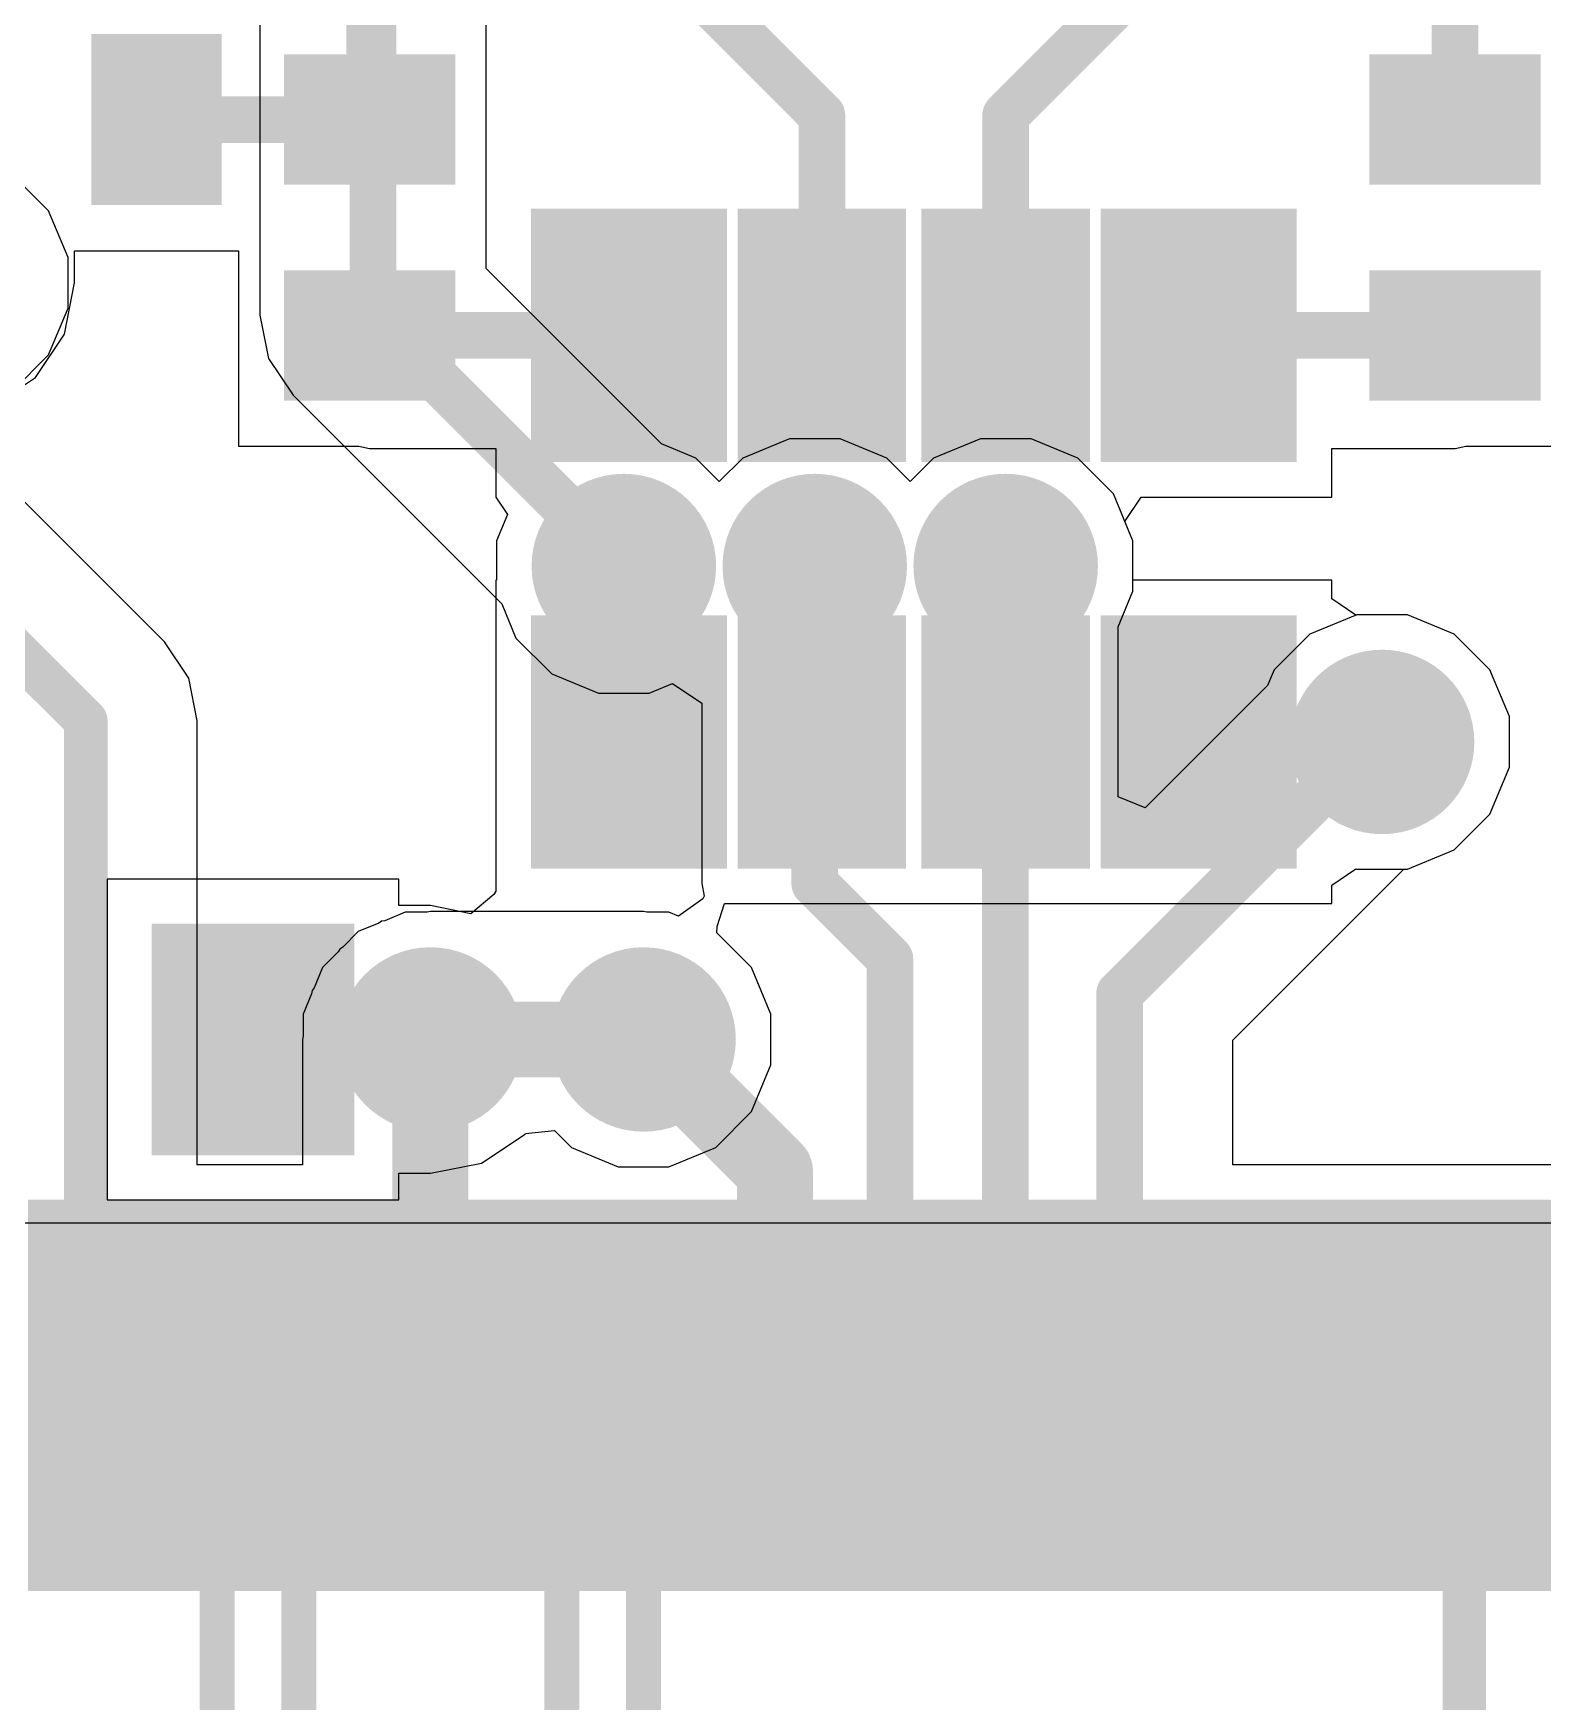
# Model space of a CAD drawing. Header units: millimetres. Extents: x 0 to 172, y 0 to 138.
# Drawn here: x 91.17 to 97.74, y 44.59 to 51.85 of the extents above; entities that cross this region are included whole.
import ezdxf

# ---------------------------------------------------------------- set-up
doc = ezdxf.new("R2010")
doc.units = ezdxf.units.MM
for name, color, linetype in [('BottomLayer', 5, 'Continuous'), ('BottomPaste', 16, 'Continuous'), ('BottomSolder', 6, 'Continuous'), ('TopLayer', 1, 'Continuous'), ('TopPaste', 8, 'Continuous'), ('TopSolder', 216, 'Continuous'), ('ViaHoleLayer', 16, 'Continuous')]:
    doc.layers.add(name, color=color, linetype=linetype)

# ---------------------------------------------------------------- blocks, each defined once
blk = doc.blocks.new('MM70_314B1_2_R300_33')
at = {"layer": 'TopLayer'}
for points in [[(8.04999914, 4.84999919), (8.34999854, 4.84999919), (8.34999854, 3.34999965), (8.04999914, 3.34999965)], [(8.550000679999998, 4.84999919), (8.85000008, 4.84999919), (8.85000008, 3.34999965), (8.550000679999998, 3.34999965)], [(9.049999679999999, 4.84999919), (9.34999908, 4.84999919), (9.34999908, 3.34999965), (9.049999679999999, 3.34999965)], [(9.54999868, 4.84999919), (9.849998079999999, 4.84999919), (9.849998079999999, 3.34999965), (9.54999868, 3.34999965)], [(10.05000022, 4.84999919), (10.34999962, 4.84999919), (10.34999962, 3.34999965), (10.05000022, 3.34999965)], [(10.54999922, 4.84999919), (10.84999862, 4.84999919), (10.84999862, 3.34999965), (10.54999922, 3.34999965)], [(11.05000076, 4.84999919), (11.35000016, 4.84999919), (11.35000016, 3.34999965), (11.05000076, 3.34999965)], [(11.54999976, 4.84999919), (11.84999916, 4.84999919), (11.84999916, 3.34999965), (11.54999976, 3.34999965)], [(12.04999876, 4.84999919), (12.34999816, 4.84999919), (12.34999816, 3.34999965), (12.04999876, 3.34999965)], [(12.5500003, 4.84999919), (12.8499997, 4.84999919), (12.8499997, 3.34999965), (12.5500003, 3.34999965)], [(13.0499993, 4.84999919), (13.3499987, 4.84999919), (13.3499987, 3.34999965), (13.0499993, 3.34999965)], [(13.55000084, 4.84999919), (13.85000024, 4.84999919), (13.85000024, 3.34999965), (13.55000084, 3.34999965)], [(14.04999984, 4.84999919), (14.34999924, 4.84999919), (14.34999924, 3.34999965), (14.04999984, 3.34999965)]]:
    blk.add_hatch(color=1, dxfattribs=at).paths.add_polyline_path(points)
at = {"layer": 'TopPaste'}
for points in [[(8.04999914, 4.84999919), (8.34999854, 4.84999919), (8.34999854, 3.34999965), (8.04999914, 3.34999965)], [(8.550000679999998, 4.84999919), (8.85000008, 4.84999919), (8.85000008, 3.34999965), (8.550000679999998, 3.34999965)], [(9.049999679999999, 4.84999919), (9.34999908, 4.84999919), (9.34999908, 3.34999965), (9.049999679999999, 3.34999965)], [(9.54999868, 4.84999919), (9.849998079999999, 4.84999919), (9.849998079999999, 3.34999965), (9.54999868, 3.34999965)], [(10.05000022, 4.84999919), (10.34999962, 4.84999919), (10.34999962, 3.34999965), (10.05000022, 3.34999965)], [(10.54999922, 4.84999919), (10.84999862, 4.84999919), (10.84999862, 3.34999965), (10.54999922, 3.34999965)], [(11.05000076, 4.84999919), (11.35000016, 4.84999919), (11.35000016, 3.34999965), (11.05000076, 3.34999965)], [(11.54999976, 4.84999919), (11.84999916, 4.84999919), (11.84999916, 3.34999965), (11.54999976, 3.34999965)], [(12.04999876, 4.84999919), (12.34999816, 4.84999919), (12.34999816, 3.34999965), (12.04999876, 3.34999965)], [(12.5500003, 4.84999919), (12.8499997, 4.84999919), (12.8499997, 3.34999965), (12.5500003, 3.34999965)], [(13.0499993, 4.84999919), (13.3499987, 4.84999919), (13.3499987, 3.34999965), (13.0499993, 3.34999965)], [(13.55000084, 4.84999919), (13.85000024, 4.84999919), (13.85000024, 3.34999965), (13.55000084, 3.34999965)], [(14.04999984, 4.84999919), (14.34999924, 4.84999919), (14.34999924, 3.34999965), (14.04999984, 3.34999965)]]:
    blk.add_hatch(color=8, dxfattribs=at).paths.add_polyline_path(points)
at = {"layer": 'TopSolder'}
for points in [[(7.44840014, 4.95159919), (7.951599539999999, 4.95159919), (7.951599539999999, 3.24839965), (7.44840014, 3.24839965)], [(7.94839914, 4.95159919), (8.451598539999999, 4.95159919), (8.451598539999999, 3.24839965), (7.94839914, 3.24839965)], [(8.44840068, 4.95159919), (8.951600079999999, 4.95159919), (8.951600079999999, 3.24839965), (8.44840068, 3.24839965)], [(8.94839968, 4.95159919), (9.45159908, 4.95159919), (9.45159908, 3.24839965), (8.94839968, 3.24839965)], [(9.448398679999999, 4.95159919), (9.95159808, 4.95159919), (9.95159808, 3.24839965), (9.448398679999999, 3.24839965)], [(9.94840022, 4.95159919), (10.45159962, 4.95159919), (10.45159962, 3.24839965), (9.94840022, 3.24839965)], [(10.44839922, 4.95159919), (10.95159862, 4.95159919), (10.95159862, 3.24839965), (10.44839922, 3.24839965)], [(10.94840076, 4.95159919), (11.45160016, 4.95159919), (11.45160016, 3.24839965), (10.94840076, 3.24839965)], [(11.44839976, 4.95159919), (11.95159916, 4.95159919), (11.95159916, 3.24839965), (11.44839976, 3.24839965)], [(11.94839876, 4.95159919), (12.45159816, 4.95159919), (12.45159816, 3.24839965), (11.94839876, 3.24839965)], [(12.4484003, 4.95159919), (12.9515997, 4.95159919), (12.9515997, 3.24839965), (12.4484003, 3.24839965)], [(12.9483993, 4.95159919), (13.4515987, 4.95159919), (13.4515987, 3.24839965), (12.9483993, 3.24839965)], [(13.44840084, 4.95159919), (13.95160024, 4.95159919), (13.95160024, 3.24839965), (13.44840084, 3.24839965)], [(13.94839984, 4.95159919), (14.45159924, 4.95159919), (14.45159924, 3.24839965), (13.94839984, 3.24839965)]]:
    blk.add_hatch(color=216, dxfattribs=at).paths.add_polyline_path(points)
blk = doc.blocks.new('R___0402_B_83')
at = {"layer": 'BottomLayer'}
for points in [[(-0.2413, 0.3175), (-0.2412999999999999, -0.3175), (-0.6985, -0.3175), (-0.6985, 0.3175)], [(0.6985, 0.3175), (0.6985, -0.3175), (0.2413, -0.3175), (0.2412999999999999, 0.3175)]]:
    blk.add_hatch(color=5, dxfattribs=at).paths.add_polyline_path(points)
at = {"layer": 'BottomPaste'}
for points in [[(-0.2413, 0.3175), (-0.2412999999999999, -0.3175), (-0.6985, -0.3175), (-0.6985, 0.3175)], [(0.6985, 0.3175), (0.6985, -0.3175), (0.2413, -0.3175), (0.2412999999999999, 0.3175)]]:
    blk.add_hatch(color=16, dxfattribs=at).paths.add_polyline_path(points)
at = {"layer": 'BottomSolder'}
for points in [[(-0.18629884, 0.37250116), (-0.1862988399999999, -0.37250116), (-0.75350116, -0.37250116), (-0.75350116, 0.37250116)], [(0.75350116, 0.37250116), (0.75350116, -0.37250116), (0.18629884, -0.37250116), (0.1862988399999999, 0.37250116)]]:
    blk.add_hatch(color=6, dxfattribs=at).paths.add_polyline_path(points)
blk = doc.blocks.new('R___0402_B_86')
at = {"layer": 'BottomLayer'}
for points in [[(-0.2413, 0.3175), (-0.2412999999999999, -0.3175), (-0.6985, -0.3175), (-0.6985, 0.3175)], [(0.6985, 0.3175), (0.6985, -0.3175), (0.2413, -0.3175), (0.2412999999999999, 0.3175)]]:
    blk.add_hatch(color=5, dxfattribs=at).paths.add_polyline_path(points)
at = {"layer": 'BottomPaste'}
for points in [[(-0.2413, 0.3175), (-0.2412999999999999, -0.3175), (-0.6985, -0.3175), (-0.6985, 0.3175)], [(0.6985, 0.3175), (0.6985, -0.3175), (0.2413, -0.3175), (0.2412999999999999, 0.3175)]]:
    blk.add_hatch(color=16, dxfattribs=at).paths.add_polyline_path(points)
at = {"layer": 'BottomSolder'}
for points in [[(-0.18629884, 0.37250116), (-0.1862988399999999, -0.37250116), (-0.75350116, -0.37250116), (-0.75350116, 0.37250116)], [(0.75350116, 0.37250116), (0.75350116, -0.37250116), (0.18629884, -0.37250116), (0.1862988399999999, 0.37250116)]]:
    blk.add_hatch(color=6, dxfattribs=at).paths.add_polyline_path(points)
blk = doc.blocks.new('YC164_JR_0722RL_B_144')
at = {"layer": 'BottomLayer'}
for points in [[(-0.45000037, 2.80500074), (0.45000037, 2.80500074), (0.45000037, 2.1549995), (-0.45000037, 2.1549995)], [(2.21999937, 2.1549995), (1.31999863, 2.1549995), (1.31999863, 2.80500074), (2.21999937, 2.80500074)], [(-0.45000037, 1.90499873), (0.45000037, 1.90499873), (0.45000037, 1.37499979), (-0.45000037, 1.37499979)], [(2.21999937, 1.37499979), (1.31999863, 1.37499979), (1.31999863, 1.90499873), (2.21999937, 1.90499873)], [(-0.45000037, 1.10500033), (0.45000037, 1.10500033), (0.45000037, 0.57500139), (-0.45000037, 0.57500139)], [(2.21999937, 0.57500139), (1.31999863, 0.57500139), (1.31999863, 1.10500033), (2.21999937, 1.10500033)], [(-0.45000037, 0.32500062), (0.45000037, 0.32500062), (0.45000037, -0.32500062), (-0.45000037, -0.32500062)], [(2.21999937, -0.32500062), (1.31999863, -0.32500062), (1.31999863, 0.32500062), (2.21999937, 0.32500062)]]:
    blk.add_hatch(color=5, dxfattribs=at).paths.add_polyline_path(points)
at = {"layer": 'BottomPaste'}
for points in [[(-0.45000037, 2.80500074), (0.45000037, 2.80500074), (0.45000037, 2.1549995), (-0.45000037, 2.1549995)], [(2.21999937, 2.1549995), (1.31999863, 2.1549995), (1.31999863, 2.80500074), (2.21999937, 2.80500074)], [(-0.45000037, 1.90499873), (0.45000037, 1.90499873), (0.45000037, 1.37499979), (-0.45000037, 1.37499979)], [(2.21999937, 1.37499979), (1.31999863, 1.37499979), (1.31999863, 1.90499873), (2.21999937, 1.90499873)], [(-0.45000037, 1.10500033), (0.45000037, 1.10500033), (0.45000037, 0.57500139), (-0.45000037, 0.57500139)], [(2.21999937, 0.57500139), (1.31999863, 0.57500139), (1.31999863, 1.10500033), (2.21999937, 1.10500033)], [(-0.45000037, 0.32500062), (0.45000037, 0.32500062), (0.45000037, -0.32500062), (-0.45000037, -0.32500062)], [(2.21999937, -0.32500062), (1.31999863, -0.32500062), (1.31999863, 0.32500062), (2.21999937, 0.32500062)]]:
    blk.add_hatch(color=16, dxfattribs=at).paths.add_polyline_path(points)
at = {"layer": 'BottomSolder'}
for points in [[(-0.55160037, 2.90660074), (0.55160037, 2.90660074), (0.55160037, 2.0533995), (-0.55160037, 2.0533995)], [(2.32159937, 2.0533995), (1.21839863, 2.0533995), (1.21839863, 2.90660074), (2.32159937, 2.90660074)], [(-0.55160037, 2.00659873), (0.55160037, 2.00659873), (0.55160037, 1.27339979), (-0.55160037, 1.27339979)], [(2.32159937, 1.27339979), (1.21839863, 1.27339979), (1.21839863, 2.00659873), (2.32159937, 2.00659873)], [(-0.55160037, 1.20660033), (0.55160037, 1.20660033), (0.55160037, 0.47340139), (-0.55160037, 0.47340139)], [(2.32159937, 0.4734013899999999), (1.21839863, 0.4734013900000001), (1.21839863, 1.20660033), (2.32159937, 1.20660033)], [(-0.55160037, 0.4266006199999999), (0.55160037, 0.4266006199999999), (0.55160037, -0.4266006199999999), (-0.55160037, -0.4266006199999999)], [(2.32159937, -0.42660062), (1.21839863, -0.4266006199999999), (1.21839863, 0.42660062), (2.32159937, 0.4266006199999999)]]:
    blk.add_hatch(color=6, dxfattribs=at).paths.add_polyline_path(points)
blk = doc.blocks.new('R___0402_B_196')
at = {"layer": 'BottomLayer'}
for points in [[(-0.2413, 0.3175), (-0.2412999999999999, -0.3175), (-0.6985, -0.3175), (-0.6985, 0.3175)], [(0.6985, 0.3175), (0.6985, -0.3175), (0.2413, -0.3175), (0.2412999999999999, 0.3175)]]:
    blk.add_hatch(color=5, dxfattribs=at).paths.add_polyline_path(points)
at = {"layer": 'BottomPaste'}
for points in [[(-0.2413, 0.3175), (-0.2412999999999999, -0.3175), (-0.6985, -0.3175), (-0.6985, 0.3175)], [(0.6985, 0.3175), (0.6985, -0.3175), (0.2413, -0.3175), (0.2412999999999999, 0.3175)]]:
    blk.add_hatch(color=16, dxfattribs=at).paths.add_polyline_path(points)
at = {"layer": 'BottomSolder'}
for points in [[(-0.18629884, 0.37250116), (-0.1862988399999999, -0.37250116), (-0.75350116, -0.37250116), (-0.75350116, 0.37250116)], [(0.75350116, 0.37250116), (0.75350116, -0.37250116), (0.18629884, -0.37250116), (0.1862988399999999, 0.37250116)]]:
    blk.add_hatch(color=6, dxfattribs=at).paths.add_polyline_path(points)
blk = doc.blocks.new('C___0603_B_429')
at = {"layer": 'BottomLayer'}
for points in [[(-1.143, -0.4445), (-1.143, 0.4445), (-0.3809999999999999, 0.4445), (-0.3809999999999999, -0.4445)], [(0.3809999999999999, -0.4445), (0.3809999999999999, 0.4445), (1.143, 0.4445), (1.143, -0.4445)]]:
    blk.add_hatch(color=5, dxfattribs=at).paths.add_polyline_path(points)
at = {"layer": 'BottomPaste'}
for points in [[(-1.143, -0.4445), (-1.143, 0.4445), (-0.3809999999999999, 0.4445), (-0.3809999999999999, -0.4445)], [(0.3809999999999999, -0.4445), (0.3809999999999999, 0.4445), (1.143, 0.4445), (1.143, -0.4445)]]:
    blk.add_hatch(color=16, dxfattribs=at).paths.add_polyline_path(points)
at = {"layer": 'BottomSolder'}
for points in [[(-1.20299988, -0.50449988), (-1.20299988, 0.50449988), (-0.3210001199999999, 0.50449988), (-0.3210001199999999, -0.50449988)], [(0.3210001199999999, -0.50449988), (0.3210001199999999, 0.50449988), (1.20299988, 0.50449988), (1.20299988, -0.50449988)]]:
    blk.add_hatch(color=6, dxfattribs=at).paths.add_polyline_path(points)

msp = doc.modelspace()

# ---------------------------------------------------------------- hatches: boundary and pattern name
at = {"layer": 'BottomLayer'}
h = msp.add_hatch(color=5, dxfattribs=at)
edge = h.paths.add_edge_path()
edge.add_arc((93.7404018, 49.53399795999999), 0.2999994, 0, 360)
h = msp.add_hatch(color=5, dxfattribs=at)
edge = h.paths.add_edge_path()
edge.add_arc((94.5714009, 49.53399795999999), 0.2999994, 0, 360)
h = msp.add_hatch(color=5, dxfattribs=at)
edge = h.paths.add_edge_path()
edge.add_arc((95.40239999999999, 49.53399795999999), 0.2999994, 0, 360)
h = msp.add_hatch(color=5, dxfattribs=at)
edge = h.paths.add_edge_path()
edge.add_arc((97.0407, 48.76799999999999), 0.2999994, 0, 360)
h = msp.add_hatch(color=5, dxfattribs=at)
edge = h.paths.add_edge_path()
edge.add_arc((92.89839687999999, 47.4726), 0.2999994, 0, 360)
h = msp.add_hatch(color=5, dxfattribs=at)
edge = h.paths.add_edge_path()
edge.add_arc((93.82619792, 47.4726), 0.2999994, 0, 360)
at = {"layer": 'BottomSolder'}
h = msp.add_hatch(color=6, dxfattribs=at)
edge = h.paths.add_edge_path()
edge.add_arc((93.7404018, 49.53399795999999), 0.4015993999999999, 0, 360)
h = msp.add_hatch(color=6, dxfattribs=at)
edge = h.paths.add_edge_path()
edge.add_arc((94.5714009, 49.53399795999999), 0.4015993999999999, 0, 360)
h = msp.add_hatch(color=6, dxfattribs=at)
edge = h.paths.add_edge_path()
edge.add_arc((95.40239999999999, 49.53399795999999), 0.4015993999999999, 0, 360)
h = msp.add_hatch(color=6, dxfattribs=at)
edge = h.paths.add_edge_path()
edge.add_arc((97.0407, 48.76799999999999), 0.4015993999999999, 0, 360)
h = msp.add_hatch(color=6, dxfattribs=at)
edge = h.paths.add_edge_path()
edge.add_arc((92.89839687999999, 47.4726), 0.4015993999999999, 0, 360)
h = msp.add_hatch(color=6, dxfattribs=at)
edge = h.paths.add_edge_path()
edge.add_arc((93.82619792, 47.4726), 0.4015993999999999, 0, 360)
at = {"layer": 'TopLayer'}
h = msp.add_hatch(color=1, dxfattribs=at)
edge = h.paths.add_edge_path()
edge.add_arc((93.7404018, 49.53399795999999), 0.2999994, 0, 360)
h = msp.add_hatch(color=1, dxfattribs=at)
edge = h.paths.add_edge_path()
edge.add_arc((94.5714009, 49.53399795999999), 0.2999994, 0, 360)
h = msp.add_hatch(color=1, dxfattribs=at)
edge = h.paths.add_edge_path()
edge.add_arc((95.40239999999999, 49.53399795999999), 0.2999994, 0, 360)
h = msp.add_hatch(color=1, dxfattribs=at)
edge = h.paths.add_edge_path()
edge.add_arc((97.0407, 48.76799999999999), 0.2999994, 0, 360)
h = msp.add_hatch(color=1, dxfattribs=at)
edge = h.paths.add_edge_path()
edge.add_arc((92.89839687999999, 47.4726), 0.2999994, 0, 360)
h = msp.add_hatch(color=1, dxfattribs=at)
edge = h.paths.add_edge_path()
edge.add_arc((93.82619792, 47.4726), 0.2999994, 0, 360)
at = {"layer": 'TopSolder'}
h = msp.add_hatch(color=216, dxfattribs=at)
edge = h.paths.add_edge_path()
edge.add_arc((93.7404018, 49.53399795999999), 0.4015993999999999, 0, 360)
h = msp.add_hatch(color=216, dxfattribs=at)
edge = h.paths.add_edge_path()
edge.add_arc((94.5714009, 49.53399795999999), 0.4015993999999999, 0, 360)
h = msp.add_hatch(color=216, dxfattribs=at)
edge = h.paths.add_edge_path()
edge.add_arc((95.40239999999999, 49.53399795999999), 0.4015993999999999, 0, 360)
h = msp.add_hatch(color=216, dxfattribs=at)
edge = h.paths.add_edge_path()
edge.add_arc((97.0407, 48.76799999999999), 0.4015993999999999, 0, 360)
h = msp.add_hatch(color=216, dxfattribs=at)
edge = h.paths.add_edge_path()
edge.add_arc((92.89839687999999, 47.4726), 0.4015993999999999, 0, 360)
h = msp.add_hatch(color=216, dxfattribs=at)
edge = h.paths.add_edge_path()
edge.add_arc((93.82619792, 47.4726), 0.4015993999999999, 0, 360)
at = {"layer": 'ViaHoleLayer'}
h = msp.add_hatch(color=16, dxfattribs=at)
edge = h.paths.add_edge_path()
edge.add_arc((93.7404018, 49.53399795999999), 0.1499997, 0, 360)
h = msp.add_hatch(color=16, dxfattribs=at)
edge = h.paths.add_edge_path()
edge.add_arc((94.5714009, 49.53399795999999), 0.1499997, 0, 360)
h = msp.add_hatch(color=16, dxfattribs=at)
edge = h.paths.add_edge_path()
edge.add_arc((95.40239999999999, 49.53399795999999), 0.1499997, 0, 360)
h = msp.add_hatch(color=16, dxfattribs=at)
edge = h.paths.add_edge_path()
edge.add_arc((97.0407, 48.76799999999999), 0.1499997, 0, 360)
h = msp.add_hatch(color=16, dxfattribs=at)
edge = h.paths.add_edge_path()
edge.add_arc((92.89839687999999, 47.4726), 0.1499997, 0, 360)
h = msp.add_hatch(color=16, dxfattribs=at)
edge = h.paths.add_edge_path()
edge.add_arc((93.82619792, 47.4726), 0.1499997, 0, 360)

# ---------------------------------------------------------------- linework, layer by layer
at = {"layer": 'BottomLayer'}
for p, q in [((91.34959631999999, 50.766599), (91.34959631999999, 50.906299)), ((91.34959631999999, 50.906299), (92.0623, 50.906299)), ((92.0623, 50.906299), (92.0623, 50.05539899999999)), ((91.3052403, 50.54360986), (91.34959631999999, 50.766599)), ((91.17892864, 50.35457036), (91.3052403, 50.54360986)), ((90.98988914, 50.2282587), (91.17892864, 50.35457036)), ((92.0623, 50.05539899999999), (92.58627152, 50.05539899999999)), ((92.58627152, 50.05539899999999), (92.6338, 50.04594512)), ((97.3582, 50.04594512), (97.40572848, 50.05539899999999)), ((97.40572848, 50.05539899999999), (97.9297, 50.05539899999999)), ((92.6338, 50.04594512), (93.18340011999999, 50.04594512)), ((93.18340011999999, 50.04594512), (93.18340011999999, 49.83399989999999)), ((96.82140147999999, 49.83399989999999), (96.82140147999999, 50.04594512)), ((96.82140147999999, 50.04594512), (97.3582, 50.04594512)), ((93.18340011999999, 49.83399989999999), (93.18339758, 49.83399989999999)), ((93.18339758, 49.83399989999999), (93.2337861, 49.75858984)), ((95.92152012, 49.72840194), (95.99207878, 49.83399989999999)), ((95.99207878, 49.83399989999999), (96.82140147999999, 49.83399989999999)), ((93.2337861, 49.75858984), (93.18640239999999, 49.64419586)), ((95.9563994, 49.64419586), (95.92152012, 49.72840194)), ((93.18640239999999, 49.64419586), (93.18640239999999, 49.4719991)), ((95.9563994, 49.4719991), (95.9563994, 49.64419586)), ((93.18640239999999, 49.4719991), (93.18340011999999, 49.4719991)), ((93.18340011999999, 49.4719991), (93.18340011999999, 48.11823751999999)), ((96.82140147999999, 49.4719991), (95.9563994, 49.4719991)), ((96.82140147999999, 49.39110772), (96.82140147999999, 49.4719991)), ((96.92699943999999, 49.32054906), (96.82140147999999, 49.39110772)), ((96.9305021, 49.3219994), (96.92699943999999, 49.32054906)), ((97.15089789999999, 49.3219994), (96.9305021, 49.3219994)), ((97.35451445999999, 49.2376587), (97.15089789999999, 49.3219994)), ((97.5103587, 49.08181446), (97.35451445999999, 49.2376587)), ((97.5946994, 48.8781979), (97.5103587, 49.08181446)), ((97.5946994, 48.6578021), (97.5946994, 48.8781979)), ((97.5103587, 48.45418554), (97.5946994, 48.6578021)), ((97.35451445999999, 48.2983413), (97.5103587, 48.45418554)), ((97.15089789999999, 48.21400059999999), (97.35451445999999, 48.2983413)), ((92.7608, 48.1711), (91.4908, 48.1711)), ((91.4908, 48.1711), (91.4908, 46.7741)), ((92.7608, 48.05529632), (92.7608, 48.1711)), ((96.82140147999999, 48.14489228), (96.92699943999999, 48.21545094)), ((96.92699943999999, 48.21545094), (96.9305021, 48.21400059999999)), ((96.9305021, 48.21400059999999), (97.15089789999999, 48.21400059999999)), ((93.17493938, 48.1035995), (93.0745154, 48.02026464)), ((93.18340011999999, 48.11823751999999), (93.17493938, 48.1035995)), ((96.82140147999999, 48.0640009), (96.82140147999999, 48.14489228)), ((92.89839687999999, 48.05529632), (92.7608, 48.05529632)), ((93.0745154, 48.02026464), (92.89839687999999, 48.05529632)), ((94.1468653, 47.96423478), (94.17797014, 48.0640009)), ((94.17797014, 48.0640009), (96.82140147999999, 48.0640009)), ((94.14527018, 47.93700089999999), (94.1468653, 47.96423478)), ((94.29585662, 47.78641446), (94.14527018, 47.93700089999999)), ((94.38019732, 47.5827979), (94.29585662, 47.78641446)), ((94.38019732, 47.3624021), (94.38019732, 47.5827979)), ((94.29585662, 47.15878554), (94.38019732, 47.3624021)), ((94.14001238, 47.0029413), (94.29585662, 47.15878554)), ((93.31262516, 47.06386066), (93.43901556, 47.0763092)), ((93.43901556, 47.0763092), (93.51238346, 47.0029413)), ((93.12138602, 46.9342597), (93.31042552, 47.06057136)), ((93.31042552, 47.06057136), (93.31262516, 47.06386066)), ((93.51238346, 47.0029413), (93.71600002, 46.9186006)), ((93.93639581999999, 46.9186006), (94.14001238, 47.0029413)), ((92.89839687999999, 46.88990368), (93.12138602, 46.9342597)), ((92.7608, 46.7741), (92.7608, 46.88990368)), ((92.7608, 46.88990368), (92.89839687999999, 46.88990368)), ((93.71600002, 46.9186006), (93.93639581999999, 46.9186006)), ((91.4908, 46.7741), (92.7608, 46.7741))]:
    msp.add_line(p, q, dxfattribs=at)
for points, const_width in [([(97.3582, 51.477799), (97.3582, 54.17464653999999)], 0.2032), ([(92.6338, 51.477799), (92.6338, 53.84719736)], 0.2032), ([(93.80050073999999, 52.2986), (94.6024016, 51.49669914)], 0.2032), ([(95.40239999999999, 51.49669914), (96.20430085999999, 52.2986)], 0.2032), ([(91.7067, 51.477799), (92.6338, 51.477799)], 0.2032), ([(94.6024016, 50.53799899999999), (94.6024016, 51.49669914)], 0.2032), ([(95.40239999999999, 50.53799899999999), (95.40239999999999, 51.49669914)], 0.2032), ([(92.6338, 50.53799899999999), (93.76240073999999, 50.53799899999999)], 0.2032), ([(96.24240085999999, 50.53799899999999), (97.3582, 50.53799899999999)], 0.2032), ([(93.7404018, 49.53399795999999), (93.75139999999999, 49.52299976)], 0.3048), ([(94.5714009, 49.53399795999999), (94.58689998, 49.51849888)], 0.3048), ([(93.75139999999999, 48.77900073999999), (93.75139999999999, 49.52299976)], 0.2032), ([(94.58689998, 48.78350162), (94.58689998, 49.51849888)], 0.2032), ([(95.40239999999999, 48.76799999999999), (95.40239999999999, 49.53399795999999)], 0.2032), ([(93.75139999999999, 48.77900073999999), (93.76240073999999, 48.76799999999999)], 0.3048), ([(94.58689998, 48.78350162), (94.6024016, 48.76799999999999)], 0.3048), ([(96.24240085999999, 48.76799999999999), (97.0407, 48.76799999999999)], 0.2032), ([(92.12579999999998, 47.4726), (92.89839687999999, 47.4726)], 0.3809999999999999)]:
    msp.add_lwpolyline(points, dxfattribs=dict(at, const_width=const_width))
for points, const_width in [([(91.65589999999999, 51.477799, 1), (91.7575, 51.477799, 1)], 0.1016), ([(92.583, 51.477799, 1), (92.68459999999999, 51.477799, 1)], 0.1016), ([(92.583, 51.477799, 1), (92.68459999999999, 51.477799, 1)], 0.1016), ([(94.55160159999998, 51.49669914, 1), (94.65320159999999, 51.49669914, 1)], 0.1016), ([(94.55160159999998, 51.49669914, 1), (94.65320159999999, 51.49669914, 1)], 0.1016), ([(95.35159999999999, 51.49669914, 1), (95.4532, 51.49669914, 1)], 0.1016), ([(95.35159999999999, 51.49669914, 1), (95.4532, 51.49669914, 1)], 0.1016), ([(97.30739999999999, 51.477799, 1), (97.40899999999999, 51.477799, 1)], 0.1016), ([(92.583, 50.53799899999999, 1), (92.68459999999999, 50.53799899999999, 1)], 0.1016), ([(93.71160074, 50.53799899999999, 1), (93.81320074, 50.53799899999999, 1)], 0.1016), ([(94.55160159999998, 50.53799899999999, 1), (94.65320159999999, 50.53799899999999, 1)], 0.1016), ([(95.35159999999999, 50.53799899999999, 1), (95.4532, 50.53799899999999, 1)], 0.1016), ([(96.19160086, 50.53799899999999, 1), (96.29320085999998, 50.53799899999999, 1)], 0.1016), ([(97.30739999999999, 50.53799899999999, 1), (97.40899999999999, 50.53799899999999, 1)], 0.1016), ([(93.6642018, 49.53399795999999, 1), (93.81660179999999, 49.53399795999999, 1)], 0.1524), ([(94.49520089999999, 49.53399795999999, 1), (94.6476009, 49.53399795999999, 1)], 0.1524), ([(93.6752, 49.52299976, 1), (93.82759999999999, 49.52299976, 1)], 0.1524), ([(93.7006, 49.52299976, 1), (93.8022, 49.52299976, 1)], 0.1016), ([(94.51069998, 49.51849888, 1), (94.66309998, 49.51849888, 1)], 0.1524), ([(94.53609997999999, 49.51849888, 1), (94.63769998, 49.51849888, 1)], 0.1016), ([(95.35159999999999, 49.53399795999999, 1), (95.4532, 49.53399795999999, 1)], 0.1016), ([(93.6752, 48.77900073999999, 1), (93.82759999999999, 48.77900073999999, 1)], 0.1524), ([(93.68620074, 48.76799999999999, 1), (93.83860073999999, 48.76799999999999, 1)], 0.1524), ([(94.51069998, 48.78350162, 1), (94.66309998, 48.78350162, 1)], 0.1524), ([(94.5262016, 48.76799999999999, 1), (94.6786016, 48.76799999999999, 1)], 0.1524), ([(94.53609997999999, 48.78350162, 1), (94.63769998, 48.78350162, 1)], 0.1016), ([(93.7006, 48.77900073999999, 1), (93.8022, 48.77900073999999, 1)], 0.1016), ([(95.35159999999999, 48.76799999999999, 1), (95.4532, 48.76799999999999, 1)], 0.1016), ([(96.19160086, 48.76799999999999, 1), (96.29320085999998, 48.76799999999999, 1)], 0.1016), ([(96.98989999999999, 48.76799999999999, 1), (97.09149999999998, 48.76799999999999, 1)], 0.1016), ([(92.03054999999999, 47.4726, 1), (92.22104999999999, 47.4726, 1)], 0.1905), ([(92.80314688, 47.4726, 1), (92.99364688, 47.4726, 1)], 0.1905)]:
    msp.add_lwpolyline(points, format="xyb", close=True, dxfattribs=dict(at, const_width=const_width))
at = {"layer": 'TopLayer'}
for p, q in [((93.14045125999999, 50.82981706), (93.14045125999999, 53.11920033999999)), ((92.15634349999999, 53.06354386), (92.15634349999999, 50.62600238)), ((91.2365587, 51.08041346), (91.08071446, 51.2362577)), ((91.3208994, 50.8767969), (91.2365587, 51.08041346)), ((91.3208994, 50.6564011), (91.3208994, 50.8767969)), ((93.90466614, 50.06560218), (93.14045125999999, 50.82981706)), ((91.2365587, 50.45278454), (91.3208994, 50.6564011)), ((92.15634349999999, 50.62600238), (92.19379833999999, 50.43770202)), ((91.08071446, 50.2969403), (91.2365587, 50.45278454)), ((92.19379833999999, 50.43770202), (92.30046309999999, 50.27806809999999)), ((92.30046309999999, 50.27806809999999), (93.20879758, 49.36973362)), ((91.74129988, 49.2033179), (90.84935347999999, 50.09526684)), ((94.05421626, 50.00365666), (93.90466614, 50.06560218)), ((94.461203, 50.08799736), (94.25758644, 50.00365666)), ((94.6815988, 50.08799736), (94.461203, 50.08799736)), ((94.88521535999999, 50.00365666), (94.6815988, 50.08799736)), ((95.2922021, 50.08799736), (95.08858554, 50.00365666)), ((95.51259789999999, 50.08799736), (95.2922021, 50.08799736)), ((95.71621445999999, 50.00365666), (95.51259789999999, 50.08799736)), ((94.15590008, 49.90197284), (94.05421626, 50.00365666)), ((94.25758644, 50.00365666), (94.15590008, 49.90197284)), ((94.98690171999999, 49.90197284), (94.88521535999999, 50.00365666)), ((95.08858554, 50.00365666), (94.98690171999999, 49.90197284)), ((95.8720587, 49.84781242), (95.71621445999999, 50.00365666)), ((95.9563994, 49.64419586), (95.8720587, 49.84781242)), ((95.9563994, 49.42380006), (95.9563994, 49.64419586)), ((95.89245236, 49.26941886), (95.9563994, 49.42380006)), ((93.20879758, 49.36973362), (93.2707431, 49.2201835)), ((96.9305021, 49.3219994), (96.72688554, 49.2376587)), ((97.15089789999999, 49.3219994), (96.9305021, 49.3219994)), ((97.35451445999999, 49.2376587), (97.15089789999999, 49.3219994)), ((95.89245236, 48.52905965999999), (95.89245236, 49.26941886)), ((91.74130749999999, 49.20331281999999), (91.74129988, 49.2033179)), ((91.84643048, 49.04598522), (91.74130749999999, 49.20331281999999)), ((93.2707431, 49.2201835), (93.42658734, 49.06433926)), ((96.72688554, 49.2376587), (96.57104129999999, 49.08181446)), ((97.5103587, 49.08181446), (97.35451445999999, 49.2376587)), ((91.88334683999999, 48.86040265999999), (91.84643048, 49.04598522)), ((93.42658734, 49.06433926), (93.6302039, 48.97999855999999)), ((96.57104129999999, 49.08181446), (96.54268474, 49.01335638)), ((97.5946994, 48.8781979), (97.5103587, 49.08181446)), ((93.6302039, 48.97999855999999), (93.85059969999999, 48.97999855999999)), ((93.85059969999999, 48.97999855999999), (93.95234448, 49.02214224)), ((93.95234448, 49.02214224), (94.07934702, 48.93728338)), ((96.54268474, 49.01335638), (96.00978511999999, 48.48045676)), ((94.07934702, 48.93728338), (94.07934702, 48.15096034)), ((91.88334429999999, 48.86038996), (91.88334683999999, 48.86040265999999)), ((91.88334429999999, 46.9271985), (91.88334429999999, 48.86038996)), ((97.5946994, 48.6578021), (97.5946994, 48.8781979)), ((97.5103587, 48.45418554), (97.5946994, 48.6578021)), ((96.00978511999999, 48.48045676), (95.89245236, 48.52905965999999)), ((97.35451445999999, 48.2983413), (97.5103587, 48.45418554)), ((97.15089789999999, 48.21400059999999), (97.35451445999999, 48.2983413)), ((96.39045238, 47.4693869), (97.13506607999999, 48.21400059999999)), ((97.13506607999999, 48.21400059999999), (97.15089789999999, 48.21400059999999)), ((94.07934702, 48.15096034), (94.09017503999999, 48.09652051999999)), ((94.09017503999999, 48.09652051999999), (94.08452862, 48.08437424)), ((92.78819897999999, 48.02659939999999), (92.69938533999999, 47.98981258)), ((92.88432528, 48.02659939999999), (92.78819897999999, 48.02659939999999)), ((92.89839687999999, 48.02939848), (92.88432528, 48.02659939999999)), ((93.82619792, 48.02939848), (92.89839687999999, 48.02939848)), ((93.84026951999999, 48.02659939999999), (93.82619792, 48.02939848)), ((93.93639581999999, 48.02659939999999), (93.84026951999999, 48.02659939999999)), ((93.97802388, 48.00935534), (93.93639581999999, 48.02659939999999)), ((94.08452862, 48.08437424), (93.97802388, 48.00935534)), ((92.58458242, 47.9422587), (92.51660693999999, 47.87428322)), ((92.67339351999999, 47.97904552), (92.58458242, 47.9422587)), ((92.68531881999999, 47.9870135), (92.67339351999999, 47.97904552)), ((92.69938533999999, 47.98981258), (92.68531881999999, 47.9870135)), ((92.51660693999999, 47.87428322), (92.50468164, 47.86631524)), ((92.49671366, 47.85438994), (92.42873818, 47.78641446)), ((92.50468164, 47.86631524), (92.49671366, 47.85438994)), ((92.42873818, 47.78641446), (92.39195136, 47.69760336)), ((92.3811843, 47.67161154), (92.34439747999998, 47.5827979)), ((92.38398337999999, 47.68567805999999), (92.3811843, 47.67161154)), ((92.39195136, 47.69760336), (92.38398337999999, 47.68567805999999)), ((92.34439747999998, 47.5827979), (92.34439747999998, 47.48667159999999)), ((92.34439747999998, 47.48667159999999), (92.3415984, 47.4726)), ((92.3415984, 47.4726), (92.3415984, 46.9271985)), ((96.39045238, 46.9271985), (96.39045238, 47.4693869)), ((92.3415984, 46.9271985), (91.88334429999999, 46.9271985)), ((98.67735662, 46.9271985), (96.39045238, 46.9271985)), ((99.79659746, 46.67320104), (82.21979999999999, 46.67320104))]:
    msp.add_line(p, q, dxfattribs=at)
for points, const_width in [([(92.64839737999999, 50.62600238), (92.64839737999999, 54.12319884)], 0.2032), ([(89.35719999999999, 50.90159999999999), (91.39839734, 48.86040265999999)], 0.1892554), ([(92.64839737999999, 50.62600238), (93.7404018, 49.53399795999999)], 0.2032), ([(94.5714009, 48.15096034), (94.5714009, 49.53399795999999)], 0.2032), ([(95.40039847999999, 49.53199644), (95.40239999999999, 49.53399795999999)], 0.2032), ([(95.40039847999999, 45.92520152), (95.40039847999999, 49.53199644)], 0.2032), ([(91.39839734, 45.9232), (91.39839734, 48.86040265999999)], 0.1892554), ([(95.8983985, 47.67320158), (96.99319692, 48.76799999999999)], 0.2032), ([(96.99319692, 48.76799999999999), (97.0407, 48.76799999999999)], 0.2032), ([(94.5714009, 48.15096034), (94.89839796, 47.82396328)], 0.2032), ([(94.89839796, 45.9232), (94.89839796, 47.82396328)], 0.2032), ([(95.8983985, 45.9232), (95.8983985, 47.67320158)], 0.2032), ([(92.89839687999999, 47.4726), (93.82619792, 47.4726)], 0.3302), ([(92.89839687999999, 45.9232), (92.89839687999999, 47.4726)], 0.3302), ([(93.82619792, 47.4726), (94.39839642, 46.90040149999999)], 0.3302), ([(94.39839642, 45.9232), (94.39839642, 46.90040149999999)], 0.3302), ([(91.89839633999999, 45.9232), (91.97059583999999, 45.8510005)], 0.1524), ([(92.32619584, 45.85099795999999), (92.39839787999999, 45.9232)], 0.1524), ([(93.39839841999999, 45.9232), (93.47059791999999, 45.8510005)], 0.1524), ([(93.82619792, 45.8510005), (93.89839742, 45.9232)], 0.1524), ([(95.39839696, 45.9232), (95.40039847999999, 45.92520152)], 0.2032), ([(97.39839803999999, 43.98621124), (97.39839803999999, 45.9232)], 0.1892554), ([(91.97059583999999, 37.51015612), (91.97059583999999, 45.8510005)], 0.1524), ([(92.32619584, 37.51015612), (92.32619584, 45.85099795999999)], 0.1524), ([(93.47059791999999, 27.93848616), (93.47059791999999, 45.8510005)], 0.1524), ([(93.82619792, 28.08577822), (93.82619792, 45.8510005)], 0.1524)]:
    msp.add_lwpolyline(points, dxfattribs=dict(at, const_width=const_width))
for points, const_width in [([(92.59759738, 50.62600238, 1), (92.69919738, 50.62600238, 1)], 0.1016), ([(92.59759738, 50.62600238, 1), (92.69919738, 50.62600238, 1)], 0.1016), ([(93.68960179999999, 49.53399795999999, 1), (93.7912018, 49.53399795999999, 1)], 0.1016), ([(94.5206009, 49.53399795999999, 1), (94.6222009, 49.53399795999999, 1)], 0.1016), ([(95.34959848, 49.53199644, 1), (95.45119848, 49.53199644, 1)], 0.1016), ([(95.34959848, 49.53199644, 1), (95.45119848, 49.53199644, 1)], 0.1016), ([(95.35159999999999, 49.53399795999999, 1), (95.4532, 49.53399795999999, 1)], 0.1016), ([(91.35108475999999, 48.86040265999999, 1), (91.44570992, 48.86040265999999, 1)], 0.0946277), ([(91.35108475999999, 48.86040265999999, 1), (91.44570992, 48.86040265999999, 1)], 0.0946277), ([(96.94239692, 48.76799999999999, 1), (97.04399692, 48.76799999999999, 1)], 0.1016), ([(96.94239692, 48.76799999999999, 1), (97.04399692, 48.76799999999999, 1)], 0.1016), ([(96.98989999999999, 48.76799999999999, 1), (97.09149999999998, 48.76799999999999, 1)], 0.1016), ([(94.5206009, 48.15096034, 1), (94.6222009, 48.15096034, 1)], 0.1016), ([(94.5206009, 48.15096034, 1), (94.6222009, 48.15096034, 1)], 0.1016), ([(94.84759795999999, 47.82396328, 1), (94.94919795999999, 47.82396328, 1)], 0.1016), ([(94.84759795999999, 47.82396328, 1), (94.94919795999999, 47.82396328, 1)], 0.1016), ([(95.8475985, 47.67320158, 1), (95.9491985, 47.67320158, 1)], 0.1016), ([(95.8475985, 47.67320158, 1), (95.9491985, 47.67320158, 1)], 0.1016), ([(92.81584688, 47.4726, 1), (92.98094687999999, 47.4726, 1)], 0.1651), ([(92.81584688, 47.4726, 1), (92.98094687999999, 47.4726, 1)], 0.1651), ([(93.74364792, 47.4726, 1), (93.90874792, 47.4726, 1)], 0.1651), ([(93.74364792, 47.4726, 1), (93.90874792, 47.4726, 1)], 0.1651), ([(94.31584642, 46.90040149999999, 1), (94.48094642, 46.90040149999999, 1)], 0.1651), ([(94.31584642, 46.90040149999999, 1), (94.48094642, 46.90040149999999, 1)], 0.1651), ([(92.81584688, 45.9232, 1), (92.98094687999999, 45.9232, 1)], 0.1651), ([(94.31584642, 45.9232, 1), (94.48094642, 45.9232, 1)], 0.1651), ([(91.35108475999999, 45.9232, 1), (91.44570992, 45.9232, 1)], 0.0946277), ([(91.86029633999999, 45.9232, 1), (91.93649634, 45.9232, 1)], 0.0762), ([(92.36029787999999, 45.9232, 1), (92.43649787999999, 45.9232, 1)], 0.0762), ([(93.36029841999999, 45.9232, 1), (93.43649841999999, 45.9232, 1)], 0.0762), ([(93.86029742, 45.9232, 1), (93.93649742, 45.9232, 1)], 0.0762), ([(94.84759795999999, 45.9232, 1), (94.94919795999999, 45.9232, 1)], 0.1016), ([(95.34759695999999, 45.9232, 1), (95.44919696, 45.9232, 1)], 0.1016), ([(95.34959848, 45.92520152, 1), (95.45119848, 45.92520152, 1)], 0.1016), ([(95.34959848, 45.92520152, 1), (95.45119848, 45.92520152, 1)], 0.1016), ([(95.8475985, 45.9232, 1), (95.9491985, 45.9232, 1)], 0.1016), ([(97.35108546, 45.9232, 1), (97.44571061999999, 45.9232, 1)], 0.0946277), ([(91.93249583999999, 45.8510005, 1), (92.00869584, 45.8510005, 1)], 0.0762), ([(91.93249583999999, 45.8510005, 1), (92.00869584, 45.8510005, 1)], 0.0762), ([(92.28809584, 45.85099795999999, 1), (92.36429584, 45.85099795999999, 1)], 0.0762), ([(92.28809584, 45.85099795999999, 1), (92.36429584, 45.85099795999999, 1)], 0.0762), ([(93.43249791999999, 45.8510005, 1), (93.50869791999999, 45.8510005, 1)], 0.0762), ([(93.43249791999999, 45.8510005, 1), (93.50869791999999, 45.8510005, 1)], 0.0762), ([(93.78809792, 45.8510005, 1), (93.86429792, 45.8510005, 1)], 0.0762), ([(93.78809792, 45.8510005, 1), (93.86429792, 45.8510005, 1)], 0.0762)]:
    msp.add_lwpolyline(points, format="xyb", close=True, dxfattribs=dict(at, const_width=const_width))

# ---------------------------------------------------------------- block references
for name, p, rotation in [('MM70_314B1_2_R300_33', (105.59839688, 50.02319942), 180), ('R___0402_B_196', (91.2368, 51.477799), 180), ('R___0402_B_83', (92.6338, 51.007899), 90), ('R___0402_B_86', (97.3582, 51.007899), 90), ('YC164_JR_0722RL_B_144', (96.24240085999999, 48.76799999999999), 90)]:
    msp.add_blockref(name, p, dxfattribs=dict(rotation=rotation))
msp.add_blockref('C___0603_B_429', (91.3638, 47.4726))

doc.saveas('drawing.dxf')
